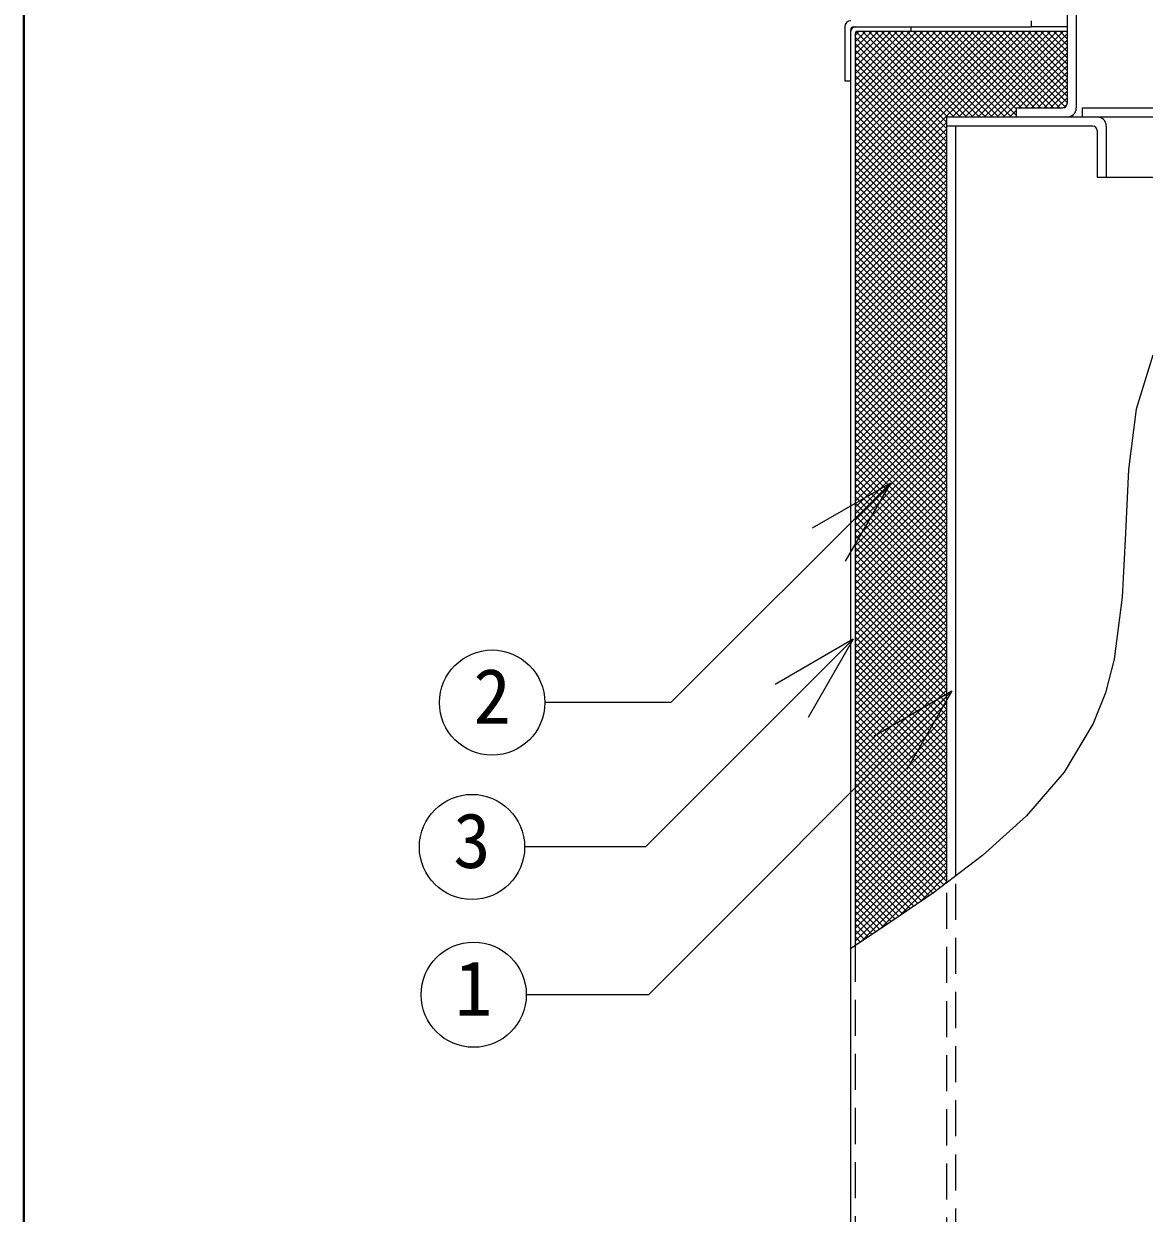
# Model space of a CAD drawing. Units: millimetres at full size, sheet at 1:10; details may follow other scales. Extents: x -2123 to 1927, y -1358 to 1452.
# Drawn here: x -2122.8 to -1750.2, y -492.2 to -96.6 of the extents above; entities that cross this region are included whole.
import ezdxf
from ezdxf.enums import TextEntityAlignment as Align

# ---------------------------------------------------------------- set-up
doc = ezdxf.new("R2010")
doc.units = ezdxf.units.MM
doc.header["$LTSCALE"] = 10
doc.linetypes.add('DASHED1', pattern=[1.8, 1.2, -0.6])
doc.layers.add('0-0', color=4, linetype='Continuous', lineweight=9)
doc.styles.add('ＭＳ ゴシック', font='')
doc.styles.get('ＭＳ ゴシック').set_extended_font_data('MS Gothic')

msp = doc.modelspace()

# ---------------------------------------------------------------- linework, layer by layer
at = {"layer": '0-0', "color": 1, "lineweight": 40}
msp.add_line((-2122.8, -1358.09), (-2122.8, 1451.91), dxfattribs=at)
at = {"layer": '0-0', "color": 5, "lineweight": 25}
for p, q in [((-1775.8, -31.59), (-1775.8, -123.09)), ((-1772.8, -30.09), (-1772.8, -124.59)), ((-1849.8, -97.59), (-1849.8, -115.59)), ((-1847.8, -821.09), (-1847.8, -98.59)), ((-1846.8, -97.59), (-1787.8, -97.59)), ((-1827.8, -97.59), (-1827.8, -99.09)), ((-1787.8, -95.59), (-1787.8, -97.59)), ((-1846.3, -99.84), (-1846.3, -403.16)), ((-1845.55, -99.09), (-1827.8, -99.09)), ((-1849.8, -115.59), (-1847.8, -115.59)), ((-1792.8, -124.59), (-1792.8, -127.59)), ((-1792.8, -124.59), (-1777.3, -124.59)), ((-1770.8, -124.59), (-1770.8, -127.59)), ((-1770.8, -124.59), (-1638.87, -124.59)), ((-1640.82, -127.59), (-1815.8, -127.59)), ((-1815.8, -382.19), (-1815.8, -127.59)), ((-1767.3, -130.59), (-1815.8, -130.59)), ((-1812.8, -379.91), (-1812.8, -130.59)), ((-1765.8, -132.09), (-1765.8, -147.59)), ((-1762.8, -130.59), (-1762.8, -147.59)), ((-1765.8, -147.59), (-1762.8, -147.59))]:
    msp.add_line(p, q, dxfattribs=at)
at = {"layer": '0-0'}
for p, q in [((-1775.8, -97.59), (-1787.8, -97.59)), ((-1846.3, -157.73), (-1787.66, -99.09)), ((-1846.3, -155.61), (-1789.78, -99.09)), ((-1846.3, -153.49), (-1791.9, -99.09)), ((-1846.3, -151.37), (-1794.02, -99.09)), ((-1846.3, -149.24), (-1796.14, -99.09)), ((-1846.3, -147.12), (-1798.26, -99.09)), ((-1846.3, -145), (-1800.39, -99.09)), ((-1846.3, -142.88), (-1802.51, -99.09)), ((-1846.3, -140.76), (-1804.63, -99.09)), ((-1846.3, -138.64), (-1806.75, -99.09)), ((-1846.3, -136.52), (-1808.87, -99.09)), ((-1846.3, -134.4), (-1810.99, -99.09)), ((-1846.3, -132.27), (-1813.11, -99.09)), ((-1846.3, -130.15), (-1815.23, -99.09)), ((-1846.3, -128.03), (-1817.36, -99.09)), ((-1846.3, -125.91), (-1819.48, -99.09)), ((-1846.3, -123.79), (-1821.6, -99.09)), ((-1846.3, -121.67), (-1823.72, -99.09)), ((-1846.3, -119.55), (-1825.84, -99.09)), ((-1846.3, -117.43), (-1827.96, -99.09)), ((-1846.3, -115.3), (-1830.08, -99.09)), ((-1846.3, -113.18), (-1832.21, -99.09)), ((-1846.3, -111.06), (-1834.33, -99.09)), ((-1846.3, -108.94), (-1836.45, -99.09)), ((-1846.3, -106.82), (-1838.57, -99.09)), ((-1846.3, -104.7), (-1840.69, -99.09)), ((-1846.3, -102.58), (-1842.81, -99.09)), ((-1846.3, -100.45), (-1844.93, -99.09)), ((-1846.3, -101.07), (-1815.8, -131.57)), ((-1846.01, -99.24), (-1815.8, -129.45)), ((-1844.04, -99.09), (-1815.54, -127.59)), ((-1841.92, -99.09), (-1813.42, -127.59)), ((-1839.8, -99.09), (-1811.3, -127.59)), ((-1837.68, -99.09), (-1809.18, -127.59)), ((-1835.56, -99.09), (-1807.06, -127.59)), ((-1833.44, -99.09), (-1804.94, -127.59)), ((-1831.31, -99.09), (-1802.81, -127.59)), ((-1829.19, -99.09), (-1800.69, -127.59)), ((-1827.8, -99.09), (-1775.8, -99.09)), ((-1827.07, -99.09), (-1798.57, -127.59)), ((-1824.95, -99.09), (-1796.45, -127.59)), ((-1822.83, -99.09), (-1794.33, -127.59)), ((-1820.71, -99.09), (-1792.8, -126.99)), ((-1818.59, -99.09), (-1792.8, -124.87)), ((-1816.47, -99.09), (-1790.97, -124.59)), ((-1814.34, -99.09), (-1788.84, -124.59)), ((-1814.04, -127.59), (-1785.54, -99.09)), ((-1812.22, -99.09), (-1786.72, -124.59)), ((-1811.92, -127.59), (-1783.42, -99.09)), ((-1810.1, -99.09), (-1784.6, -124.59)), ((-1809.79, -127.59), (-1781.29, -99.09)), ((-1807.98, -99.09), (-1782.48, -124.59)), ((-1807.67, -127.59), (-1779.17, -99.09)), ((-1805.86, -99.09), (-1780.36, -124.59)), ((-1805.55, -127.59), (-1777.05, -99.09)), ((-1803.74, -99.09), (-1778.24, -124.59)), ((-1803.43, -127.59), (-1775.8, -99.96)), ((-1801.62, -99.09), (-1776.41, -124.29)), ((-1801.31, -127.59), (-1775.8, -102.08)), ((-1799.5, -99.09), (-1775.8, -122.78)), ((-1797.37, -99.09), (-1775.8, -120.66)), ((-1795.25, -99.09), (-1775.8, -118.54)), ((-1793.13, -99.09), (-1775.8, -116.42)), ((-1791.01, -99.09), (-1775.8, -114.3)), ((-1788.89, -99.09), (-1775.8, -112.17)), ((-1786.77, -99.09), (-1775.8, -110.05)), ((-1784.65, -99.09), (-1775.8, -107.93)), ((-1782.52, -99.09), (-1775.8, -105.81)), ((-1780.4, -99.09), (-1775.8, -103.69)), ((-1778.28, -99.09), (-1775.8, -101.57)), ((-1776.16, -99.09), (-1775.8, -99.45)), ((-1846.3, -103.19), (-1815.8, -133.69)), ((-1846.3, -105.31), (-1815.8, -135.81)), ((-1799.19, -127.59), (-1775.8, -104.2)), ((-1797.07, -127.59), (-1775.8, -106.32)), ((-1846.3, -107.43), (-1815.8, -137.93)), ((-1846.3, -109.56), (-1815.8, -140.06)), ((-1791.94, -124.59), (-1775.8, -108.44)), ((-1789.82, -124.59), (-1775.8, -110.56)), ((-1846.3, -111.68), (-1815.8, -142.18)), ((-1846.3, -113.8), (-1815.8, -144.3)), ((-1787.7, -124.59), (-1775.8, -112.69)), ((-1846.3, -115.92), (-1815.8, -146.42)), ((-1846.3, -118.04), (-1815.8, -148.54)), ((-1785.58, -124.59), (-1775.8, -114.81)), ((-1783.46, -124.59), (-1775.8, -116.93)), ((-1846.3, -120.16), (-1815.8, -150.66)), ((-1846.3, -122.28), (-1815.8, -152.78)), ((-1781.34, -124.59), (-1775.8, -119.05)), ((-1779.22, -124.59), (-1775.8, -121.17)), ((-1846.3, -124.41), (-1815.8, -154.91)), ((-1846.3, -126.53), (-1815.8, -157.03)), ((-1794.94, -127.59), (-1792.8, -125.44)), ((-1777.08, -124.57), (-1775.82, -123.31)), ((-1846.3, -128.65), (-1815.8, -159.15)), ((-1846.3, -159.85), (-1815.8, -129.35)), ((-1792.82, -127.59), (-1792.8, -127.56)), ((-1846.3, -130.77), (-1815.8, -161.27)), ((-1846.3, -161.97), (-1815.8, -131.47)), ((-1846.3, -132.89), (-1815.8, -163.39)), ((-1846.3, -164.09), (-1815.8, -133.59)), ((-1846.3, -135.01), (-1815.8, -165.51)), ((-1846.3, -166.22), (-1815.8, -135.72)), ((-1846.3, -137.13), (-1815.8, -167.63)), ((-1846.3, -168.34), (-1815.8, -137.84)), ((-1846.3, -139.25), (-1815.8, -169.75)), ((-1846.3, -170.46), (-1815.8, -139.96)), ((-1846.3, -141.38), (-1815.8, -171.88)), ((-1846.3, -172.58), (-1815.8, -142.08)), ((-1846.3, -143.5), (-1815.8, -174)), ((-1846.3, -174.7), (-1815.8, -144.2)), ((-1846.3, -145.62), (-1815.8, -176.12)), ((-1846.3, -176.82), (-1815.8, -146.32)), ((-1846.3, -147.74), (-1815.8, -178.24)), ((-1846.3, -178.94), (-1815.8, -148.44)), ((-1846.3, -149.86), (-1815.8, -180.36)), ((-1762.8, -147.59), (-1663.16, -147.59)), ((-1846.3, -181.06), (-1815.8, -150.56)), ((-1846.3, -151.98), (-1815.8, -182.48)), ((-1846.3, -183.19), (-1815.8, -152.69)), ((-1846.3, -154.1), (-1815.8, -184.6)), ((-1846.3, -185.31), (-1815.8, -154.81)), ((-1846.3, -156.23), (-1815.8, -186.73)), ((-1846.3, -187.43), (-1815.8, -156.93)), ((-1846.3, -158.35), (-1815.8, -188.85)), ((-1846.3, -189.55), (-1815.8, -159.05)), ((-1846.3, -160.47), (-1815.8, -190.97)), ((-1846.3, -191.67), (-1815.8, -161.17)), ((-1846.3, -162.59), (-1815.8, -193.09)), ((-1846.3, -193.79), (-1815.8, -163.29)), ((-1846.3, -164.71), (-1815.8, -195.21)), ((-1846.3, -195.91), (-1815.8, -165.41)), ((-1846.3, -166.83), (-1815.8, -197.33)), ((-1846.3, -198.04), (-1815.8, -167.54)), ((-1846.3, -168.95), (-1815.8, -199.45)), ((-1846.3, -200.16), (-1815.8, -169.66)), ((-1846.3, -171.07), (-1815.8, -201.57)), ((-1846.3, -202.28), (-1815.8, -171.78)), ((-1846.3, -173.2), (-1815.8, -203.7)), ((-1846.3, -204.4), (-1815.8, -173.9)), ((-1846.3, -175.32), (-1815.8, -205.82)), ((-1846.3, -206.52), (-1815.8, -176.02)), ((-1846.3, -177.44), (-1815.8, -207.94)), ((-1846.3, -208.64), (-1815.8, -178.14)), ((-1846.3, -179.56), (-1815.8, -210.06)), ((-1846.3, -210.76), (-1815.8, -180.26)), ((-1846.3, -181.68), (-1815.8, -212.18)), ((-1846.3, -212.88), (-1815.8, -182.38)), ((-1846.3, -183.8), (-1815.8, -214.3)), ((-1846.3, -215.01), (-1815.8, -184.51)), ((-1846.3, -185.92), (-1815.8, -216.42)), ((-1846.3, -217.13), (-1815.8, -186.63)), ((-1846.3, -188.04), (-1815.8, -218.54)), ((-1846.3, -219.25), (-1815.8, -188.75)), ((-1846.3, -190.17), (-1815.8, -220.67)), ((-1846.3, -221.37), (-1815.8, -190.87)), ((-1846.3, -192.29), (-1815.8, -222.79)), ((-1846.3, -223.49), (-1815.8, -192.99)), ((-1846.3, -194.41), (-1815.8, -224.91)), ((-1846.3, -225.61), (-1815.8, -195.11)), ((-1846.3, -196.53), (-1815.8, -227.03)), ((-1846.3, -227.73), (-1815.8, -197.23)), ((-1846.3, -198.65), (-1815.8, -229.15)), ((-1846.3, -229.86), (-1815.8, -199.36)), ((-1846.3, -200.77), (-1815.8, -231.27)), ((-1846.3, -231.98), (-1815.8, -201.48)), ((-1846.3, -202.89), (-1815.8, -233.39)), ((-1846.3, -234.1), (-1815.8, -203.6)), ((-1846.3, -205.02), (-1815.8, -235.52)), ((-1846.3, -236.22), (-1815.8, -205.72)), ((-1846.3, -207.14), (-1815.8, -237.64)), ((-1846.3, -238.34), (-1815.8, -207.84)), ((-1846.3, -209.26), (-1815.8, -239.76)), ((-1846.3, -240.46), (-1815.8, -209.96)), ((-1846.3, -211.38), (-1815.8, -241.88)), ((-1846.3, -242.58), (-1815.8, -212.08)), ((-1846.3, -213.5), (-1815.8, -244)), ((-1846.3, -244.7), (-1815.8, -214.2)), ((-1846.3, -215.62), (-1815.8, -246.12)), ((-1846.3, -246.83), (-1815.8, -216.33)), ((-1846.3, -217.74), (-1815.8, -248.24)), ((-1846.3, -248.95), (-1815.8, -218.45)), ((-1846.3, -219.86), (-1815.8, -250.36)), ((-1846.3, -251.07), (-1815.8, -220.57)), ((-1846.3, -221.99), (-1815.8, -252.49)), ((-1846.3, -253.19), (-1815.8, -222.69)), ((-1846.3, -224.11), (-1815.8, -254.61)), ((-1846.3, -255.31), (-1815.8, -224.81)), ((-1846.3, -226.23), (-1815.8, -256.73)), ((-1846.3, -257.43), (-1815.8, -226.93)), ((-1846.3, -228.35), (-1815.8, -258.85)), ((-1846.3, -259.55), (-1815.8, -229.05)), ((-1846.3, -230.47), (-1815.8, -260.97)), ((-1846.3, -261.67), (-1815.8, -231.17)), ((-1846.3, -232.59), (-1815.8, -263.09)), ((-1846.3, -263.8), (-1815.8, -233.3)), ((-1846.3, -234.71), (-1815.8, -265.21)), ((-1846.3, -265.92), (-1815.8, -235.42)), ((-1846.3, -236.84), (-1815.8, -267.34)), ((-1846.3, -268.04), (-1815.8, -237.54)), ((-1846.3, -238.96), (-1815.8, -269.46)), ((-1846.3, -270.16), (-1815.8, -239.66)), ((-1846.3, -241.08), (-1815.8, -271.58)), ((-1846.3, -272.28), (-1815.8, -241.78)), ((-1846.3, -243.2), (-1815.8, -273.7)), ((-1846.3, -274.4), (-1815.8, -243.9)), ((-1846.3, -245.32), (-1815.8, -275.82)), ((-1846.3, -276.52), (-1815.8, -246.02)), ((-1846.3, -247.44), (-1815.8, -277.94)), ((-1846.3, -278.65), (-1815.8, -248.15)), ((-1846.3, -249.56), (-1815.8, -280.06)), ((-1846.3, -280.77), (-1815.8, -250.27)), ((-1846.3, -251.68), (-1815.8, -282.18)), ((-1846.3, -282.89), (-1815.8, -252.39)), ((-1846.3, -253.81), (-1815.8, -284.31)), ((-1846.3, -285.01), (-1815.8, -254.51)), ((-1846.3, -255.93), (-1815.8, -286.43)), ((-1846.3, -287.13), (-1815.8, -256.63)), ((-1846.3, -258.05), (-1815.8, -288.55)), ((-1846.3, -289.25), (-1815.8, -258.75)), ((-1846.3, -260.17), (-1815.8, -290.67)), ((-1846.3, -291.37), (-1815.8, -260.87)), ((-1846.3, -262.29), (-1815.8, -292.79)), ((-1846.3, -293.49), (-1815.8, -262.99)), ((-1846.3, -264.41), (-1815.8, -294.91)), ((-1846.3, -295.62), (-1815.8, -265.12)), ((-1846.3, -266.53), (-1815.8, -297.03)), ((-1846.3, -297.74), (-1815.8, -267.24)), ((-1846.3, -268.66), (-1815.8, -299.16)), ((-1846.3, -299.86), (-1815.8, -269.36)), ((-1846.3, -270.78), (-1815.8, -301.28)), ((-1846.3, -301.98), (-1815.8, -271.48)), ((-1846.3, -272.9), (-1815.8, -303.4)), ((-1846.3, -304.1), (-1815.8, -273.6)), ((-1846.3, -275.02), (-1815.8, -305.52)), ((-1846.3, -306.22), (-1815.8, -275.72)), ((-1846.3, -277.14), (-1815.8, -307.64)), ((-1846.3, -308.34), (-1815.8, -277.84)), ((-1846.3, -279.26), (-1815.8, -309.76)), ((-1846.3, -310.47), (-1815.8, -279.97)), ((-1846.3, -281.38), (-1815.8, -311.88)), ((-1846.3, -312.59), (-1815.8, -282.09)), ((-1846.3, -283.5), (-1815.8, -314)), ((-1846.3, -314.71), (-1815.8, -284.21)), ((-1846.3, -285.63), (-1815.8, -316.13)), ((-1846.3, -316.83), (-1815.8, -286.33)), ((-1846.3, -287.75), (-1815.8, -318.25)), ((-1846.3, -318.95), (-1815.8, -288.45)), ((-1846.3, -289.87), (-1815.8, -320.37)), ((-1846.3, -321.07), (-1815.8, -290.57)), ((-1846.3, -291.99), (-1815.8, -322.49)), ((-1846.3, -323.19), (-1815.8, -292.69)), ((-1846.3, -294.11), (-1815.8, -324.61)), ((-1846.3, -325.31), (-1815.8, -294.81)), ((-1846.3, -296.23), (-1815.8, -326.73)), ((-1846.3, -327.44), (-1815.8, -296.94)), ((-1846.3, -298.35), (-1815.8, -328.85)), ((-1846.3, -329.56), (-1815.8, -299.06)), ((-1846.3, -300.47), (-1815.8, -330.97)), ((-1846.3, -331.68), (-1815.8, -301.18)), ((-1846.3, -302.6), (-1815.8, -333.1)), ((-1846.3, -333.8), (-1815.8, -303.3)), ((-1846.3, -304.72), (-1815.8, -335.22)), ((-1846.3, -335.92), (-1815.8, -305.42)), ((-1846.3, -306.84), (-1815.8, -337.34)), ((-1846.3, -338.04), (-1815.8, -307.54)), ((-1846.3, -308.96), (-1815.8, -339.46)), ((-1846.3, -340.16), (-1815.8, -309.66)), ((-1846.3, -311.08), (-1815.8, -341.58)), ((-1846.3, -342.29), (-1815.8, -311.79)), ((-1846.3, -313.2), (-1815.8, -343.7)), ((-1846.3, -344.41), (-1815.8, -313.91)), ((-1846.3, -315.32), (-1815.8, -345.82)), ((-1846.3, -346.53), (-1815.8, -316.03)), ((-1846.3, -317.45), (-1815.8, -347.95)), ((-1846.3, -348.65), (-1815.8, -318.15)), ((-1846.3, -319.57), (-1815.8, -350.07)), ((-1846.3, -350.77), (-1815.8, -320.27)), ((-1846.3, -321.69), (-1815.8, -352.19)), ((-1846.3, -352.89), (-1815.8, -322.39)), ((-1846.3, -323.81), (-1815.8, -354.31)), ((-1846.3, -355.01), (-1815.8, -324.51)), ((-1846.3, -325.93), (-1815.8, -356.43)), ((-1846.3, -357.13), (-1815.8, -326.63)), ((-1846.3, -328.05), (-1815.8, -358.55)), ((-1846.3, -359.26), (-1815.8, -328.76)), ((-1846.3, -330.17), (-1815.8, -360.67)), ((-1846.3, -361.38), (-1815.8, -330.88)), ((-1846.3, -332.29), (-1815.8, -362.79)), ((-1846.3, -363.5), (-1815.8, -333)), ((-1846.3, -334.42), (-1815.8, -364.92)), ((-1846.3, -365.62), (-1815.8, -335.12)), ((-1846.3, -336.54), (-1815.8, -367.04)), ((-1846.3, -367.74), (-1815.8, -337.24)), ((-1846.3, -338.66), (-1815.8, -369.16)), ((-1846.3, -369.86), (-1815.8, -339.36)), ((-1846.3, -340.78), (-1815.8, -371.28)), ((-1846.3, -371.98), (-1815.8, -341.48)), ((-1846.3, -342.9), (-1815.8, -373.4)), ((-1846.3, -374.1), (-1815.8, -343.6)), ((-1846.3, -345.02), (-1815.8, -375.52)), ((-1846.3, -376.23), (-1815.8, -345.73)), ((-1846.3, -347.14), (-1815.8, -377.64)), ((-1846.3, -378.35), (-1815.8, -347.85)), ((-1846.3, -349.27), (-1815.8, -379.77)), ((-1846.3, -380.47), (-1815.8, -349.97)), ((-1846.3, -351.39), (-1815.8, -381.89)), ((-1846.3, -382.59), (-1815.8, -352.09)), ((-1846.3, -353.51), (-1816.83, -382.97)), ((-1846.3, -384.71), (-1815.8, -354.21)), ((-1846.3, -355.63), (-1818.04, -383.89)), ((-1846.3, -386.83), (-1815.8, -356.33)), ((-1846.3, -357.75), (-1819.25, -384.8)), ((-1846.3, -388.95), (-1815.8, -358.45)), ((-1846.3, -359.87), (-1820.46, -385.71)), ((-1846.3, -391.08), (-1815.8, -360.58)), ((-1846.3, -361.99), (-1821.72, -386.57)), ((-1846.3, -393.2), (-1815.8, -362.7)), ((-1846.3, -364.11), (-1822.98, -387.44)), ((-1846.3, -395.32), (-1815.8, -364.82)), ((-1846.3, -366.24), (-1824.24, -388.3)), ((-1846.3, -397.44), (-1815.8, -366.94)), ((-1846.3, -368.36), (-1825.5, -389.16)), ((-1846.3, -399.56), (-1815.8, -369.06)), ((-1846.3, -370.48), (-1826.76, -390.02)), ((-1846.3, -401.68), (-1815.8, -371.18)), ((-1846.3, -372.6), (-1828.02, -390.88)), ((-1846.3, -374.72), (-1829.28, -391.74)), ((-1844.42, -401.92), (-1815.8, -373.3)), ((-1838.2, -397.82), (-1815.8, -375.42)), ((-1846.3, -376.84), (-1830.54, -392.6)), ((-1846.3, -378.96), (-1831.8, -393.46)), ((-1831.55, -393.29), (-1815.8, -377.55)), ((-1824.84, -388.71), (-1815.8, -379.67)), ((-1846.3, -381.09), (-1833.06, -394.33)), ((-1846.3, -383.21), (-1834.32, -395.19)), ((-1817.46, -383.45), (-1815.8, -381.79)), ((-1846.3, -385.33), (-1835.58, -396.05)), ((-1846.3, -387.45), (-1836.84, -396.91)), ((-1846.3, -389.57), (-1838.11, -397.76)), ((-1846.3, -391.69), (-1839.39, -398.61)), ((-1846.3, -393.81), (-1840.67, -399.45)), ((-1846.3, -395.93), (-1841.94, -400.29)), ((-1846.3, -398.06), (-1843.22, -401.13)), ((-1846.3, -400.18), (-1844.5, -401.98)), ((-1846.3, -402.3), (-1845.78, -402.82))]:
    msp.add_line(p, q, dxfattribs=at)
at = {"layer": '0-0', "color": 7, "lineweight": 18}
for p, q in [((-1834.61, -249.38), (-1907.58, -322.35)), ((-1834.61, -249.38), (-1860.59, -264.38)), ((-1834.61, -249.38), (-1849.61, -275.36)), ((-1846.96, -301.3), (-1916.01, -370.36)), ((-1846.96, -301.3), (-1872.94, -316.3)), ((-1846.96, -301.3), (-1861.96, -327.29)), ((-1814.18, -318.57), (-1915.1, -419.49)), ((-1814.18, -318.57), (-1840.16, -333.57)), ((-1814.18, -318.57), (-1829.18, -344.55)), ((-1907.58, -322.35), (-1949.54, -322.35)), ((-1916.01, -370.36), (-1956.24, -370.36)), ((-1915.1, -419.49), (-1955.68, -419.49))]:
    msp.add_line(p, q, dxfattribs=at)
at = {"layer": '0-0', "color": 7, "linetype": 'DASHED1', "lineweight": 18}
for p, q in [((-1815.8, -793.59), (-1815.8, -382.19)), ((-1812.8, -790.59), (-1812.8, -379.91)), ((-1846.3, -403.16), (-1846.3, -820.34))]:
    msp.add_line(p, q, dxfattribs=at)
at = {"layer": '0-0', "color": 7, "lineweight": 18}
msp.add_lwpolyline([(-1747.29, -206.79), (-1752.86, -224.76), (-1755.4, -244.81), (-1756.44, -265.98), (-1757.54, -287.32), (-1760.22, -307.9), (-1763.11, -319.1), (-1767.16, -329.32), (-1776.81, -345.45), (-1789.29, -359.96), (-1803.99, -373.23), (-1820.29, -385.6), (-1837.57, -397.41), (-1847.8, -404.15)], dxfattribs=at)
for centre in [(-1967.04, -322.35), (-1973.74, -370.36), (-1973.18, -419.49)]:
    msp.add_circle(centre, 17.5, dxfattribs=at)
at = {"layer": '0-0', "color": 5, "lineweight": 25}
for centre, radius, start, end in [((-1847.8, -97.59), 2, 90, 180), ((-1846.8, -98.59), 1, 90, 180), ((-1846.3, -99.09), 1.5, 90, 180), ((-1845.55, -99.84), 0.75, 90, 180), ((-1777.3, -123.09), 1.5, 270, 0), ((-1775.8, -124.59), 3, 270, 0), ((-1765.8, -130.59), 3, 0, 90), ((-1767.3, -132.09), 1.5, 0, 90)]:
    msp.add_arc(centre, radius, start, end, dxfattribs=at)

# ---------------------------------------------------------------- texts
at = {"layer": '0-0', "color": 7, "style": 'ＭＳ ゴシック'}
for s, p in [('2', (-1973.29, -334.85)), ('3', (-1979.99, -382.86)), ('1', (-1979.43, -431.99))]:
    msp.add_text(s, height=18.33, dxfattribs=at).set_placement(p, align=Align.BOTTOM_LEFT)

doc.saveas('drawing.dxf')
